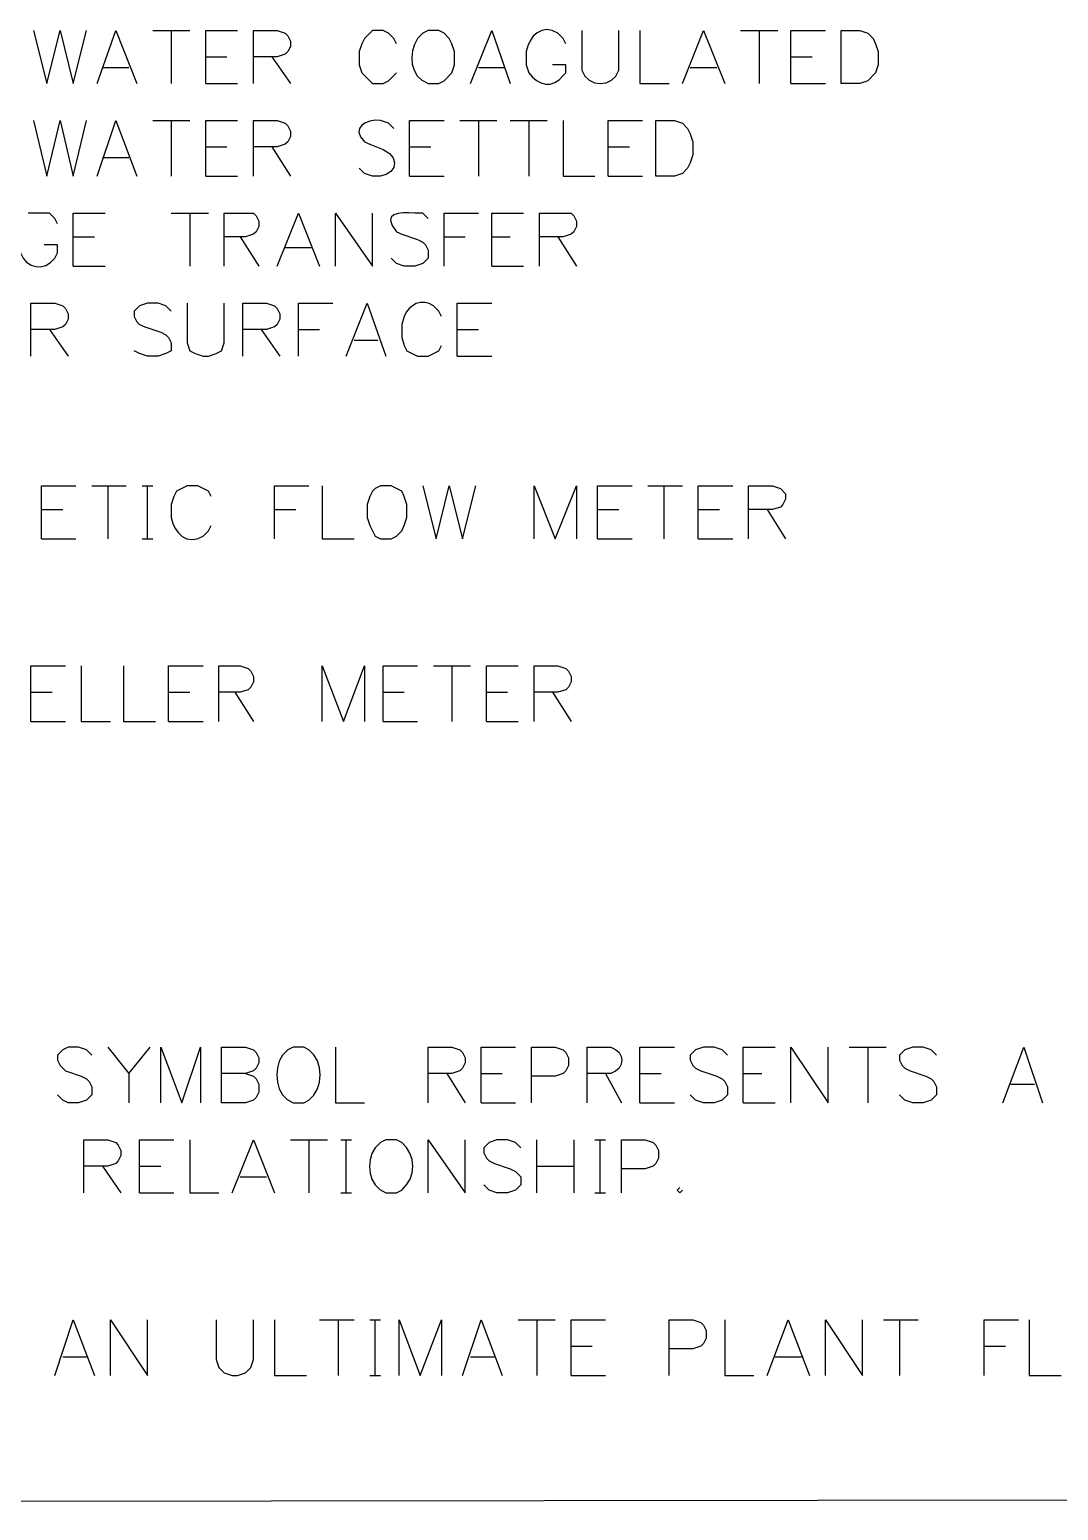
# Model space of a CAD drawing. Header units: metres. Extents: x 45 to 1207, y 17 to 774.
# Drawn here: x 721.8 to 815, y 17 to 151.3 of the extents above; entities that cross this region are included whole.
import ezdxf

# ---------------------------------------------------------------- set-up
doc = ezdxf.new("R2010")
doc.units = ezdxf.units.M

msp = doc.modelspace()

# ---------------------------------------------------------------- linework, layer by layer
for p, q in [((722.16, 151.2), (723.36, 146.4)), ((723.36, 146.4), (724.56, 151.2)), ((724.56, 151.2), (725.76, 146.4)), ((725.76, 146.4), (726.96, 151.2)), ((727.92, 146.4), (729.6, 151.2)), ((729.6, 151.2), (731.52, 146.4)), ((732.96, 151.2), (736.32, 151.2)), ((734.64, 151.2), (734.64, 146.4)), ((737.76, 146.4), (737.76, 151.2)), ((737.76, 151.2), (740.64, 151.2)), ((742.08, 146.4), (742.08, 151.2)), ((742.08, 151.2), (744.24, 151.2)), ((744.24, 151.2), (744.96, 150.96)), ((744.96, 150.96), (745.2, 150.72)), ((745.2, 150.72), (745.44, 150.24)), ((752.16, 150.48), (751.92, 150)), ((752.88, 151.2), (752.16, 150.48)), ((753.84, 151.2), (752.88, 151.2)), ((754.32, 150.96), (753.84, 151.2)), ((754.8, 150.48), (754.32, 150.96)), ((755.04, 150), (754.8, 150.48)), ((757.44, 150.96), (756.96, 150.48)), ((757.92, 151.2), (757.44, 150.96)), ((758.88, 151.2), (757.92, 151.2)), ((759.36, 150.96), (758.88, 151.2)), ((759.84, 150.48), (759.36, 150.96)), ((760.08, 150), (759.84, 150.48)), ((761.76, 146.4), (763.68, 151.2)), ((763.68, 151.2), (765.36, 146.4)), ((770.16, 150.48), (769.68, 150.96)), ((770.4, 150), (770.16, 150.48)), ((771.84, 151.2), (771.84, 147.6)), ((775.2, 147.6), (775.2, 151.2)), ((777.12, 151.2), (777.12, 146.4)), ((780.96, 146.4), (782.88, 151.2)), ((782.88, 151.2), (784.8, 146.4)), ((786.24, 151.2), (789.6, 151.2)), ((787.92, 151.2), (787.92, 146.4)), ((790.8, 146.4), (790.8, 151.2)), ((790.8, 151.2), (793.92, 151.2)), ((795.36, 146.4), (795.36, 151.2)), ((795.36, 151.2), (797.04, 151.2)), ((797.04, 151.2), (797.76, 150.96)), ((797.76, 150.96), (798.24, 150.48)), ((798.24, 150.48), (798.48, 150)), ((744.96, 149.04), (744.24, 148.8)), ((745.2, 149.28), (744.96, 149.04)), ((745.44, 149.76), (745.2, 149.28)), ((745.44, 150.24), (745.44, 149.76)), ((751.92, 150), (751.68, 149.28)), ((751.68, 149.28), (751.68, 148.08)), ((760.32, 149.28), (760.08, 150)), ((760.32, 148.08), (760.32, 149.28)), ((766.8, 149.28), (766.8, 148.08)), ((798.48, 150), (798.72, 149.28)), ((798.72, 149.28), (798.72, 148.08)), ((728.4, 147.84), (730.8, 147.84)), ((737.76, 148.8), (739.68, 148.8)), ((744.24, 148.8), (742.08, 148.8)), ((743.76, 148.8), (745.44, 146.4)), ((751.68, 148.08), (751.92, 147.36)), ((760.08, 147.36), (760.32, 148.08)), ((762.48, 147.84), (764.88, 147.84)), ((766.8, 148.08), (767.04, 147.36)), ((770.4, 148.08), (769.2, 148.08)), ((770.4, 147.36), (770.4, 148.08)), ((781.68, 147.84), (784.08, 147.84)), ((790.8, 148.8), (792.72, 148.8)), ((798.72, 148.08), (798.48, 147.36)), ((737.76, 146.4), (740.64, 146.4)), ((751.92, 147.36), (752.88, 146.4)), ((752.88, 146.4), (753.84, 146.4)), ((753.84, 146.4), (754.32, 146.64)), ((754.32, 146.64), (755.04, 147.36)), ((757.92, 146.4), (758.88, 146.4)), ((758.88, 146.4), (759.36, 146.64)), ((759.36, 146.64), (760.08, 147.36)), ((770.16, 147.12), (770.4, 147.36)), ((777.12, 146.4), (779.76, 146.4)), ((790.8, 146.4), (793.92, 146.4)), ((797.04, 146.4), (795.36, 146.4)), ((797.76, 146.64), (797.04, 146.4)), ((798.48, 147.36), (797.76, 146.64)), ((722.16, 143.04), (723.36, 138)), ((723.36, 138), (724.56, 143.04)), ((724.56, 143.04), (725.76, 138)), ((725.76, 138), (726.96, 143.04)), ((727.92, 138), (729.6, 143.04)), ((729.6, 143.04), (731.52, 138)), ((732.96, 143.04), (736.32, 143.04)), ((734.64, 143.04), (734.64, 138)), ((737.76, 138), (737.76, 143.04)), ((737.76, 143.04), (740.64, 143.04)), ((742.08, 138), (742.08, 143.04)), ((742.08, 143.04), (744.24, 143.04)), ((744.24, 143.04), (744.96, 142.8)), ((744.96, 142.8), (745.2, 142.56)), ((745.2, 142.56), (745.44, 142.08)), ((754.32, 142.8), (753.6, 143.04)), ((754.8, 142.32), (754.32, 142.8)), ((756.24, 138), (756.24, 143.04)), ((756.24, 143.04), (759.36, 143.04)), ((760.8, 143.04), (764.16, 143.04)), ((762.48, 143.04), (762.48, 138)), ((765.36, 143.04), (768.72, 143.04)), ((767.04, 143.04), (767.04, 138)), ((770.16, 143.04), (770.16, 138)), ((774.24, 138), (774.24, 143.04)), ((774.24, 143.04), (777.36, 143.04)), ((778.56, 138), (778.56, 143.04)), ((778.56, 143.04), (780.24, 143.04)), ((780.24, 143.04), (780.96, 142.8)), ((780.96, 142.8), (781.44, 142.32)), ((781.44, 142.32), (781.68, 141.84)), ((745.2, 141.12), (744.96, 140.88)), ((745.44, 141.6), (745.2, 141.12)), ((745.44, 142.08), (745.44, 141.6)), ((752.16, 141.12), (752.64, 140.88)), ((781.68, 141.84), (781.92, 141.12)), ((781.92, 141.12), (781.92, 139.92)), ((728.4, 139.68), (730.8, 139.68)), ((737.76, 140.64), (739.68, 140.64)), ((744.24, 140.64), (742.08, 140.64)), ((743.76, 140.64), (745.44, 138)), ((744.96, 140.88), (744.24, 140.64)), ((752.64, 140.88), (753.84, 140.4)), ((756.24, 140.64), (758.16, 140.64)), ((774.24, 140.64), (776.16, 140.64)), ((781.92, 139.92), (781.68, 139.2)), ((752.16, 138.24), (751.68, 138.72)), ((781.44, 138.72), (780.96, 138.24)), ((781.68, 139.2), (781.44, 138.72)), ((737.76, 138), (740.64, 138)), ((752.88, 138), (752.16, 138.24)), ((756.24, 138), (759.36, 138)), ((770.16, 138), (773.04, 138)), ((774.24, 138), (777.36, 138)), ((780.24, 138), (778.56, 138)), ((780.96, 138.24), (780.24, 138)), ((723.6, 134.64), (721.68, 134.64)), ((724.08, 134.16), (723.6, 134.64)), ((725.76, 129.84), (725.76, 134.64)), ((725.76, 134.64), (728.64, 134.64)), ((734.64, 134.64), (738, 134.64)), ((736.32, 134.64), (736.32, 129.84)), ((739.44, 129.84), (739.44, 134.64)), ((739.44, 134.64), (742.08, 134.64)), ((742.08, 134.64), (742.32, 134.4)), ((742.32, 134.4), (742.56, 133.92)), ((744.24, 129.84), (746.16, 134.64)), ((746.16, 134.64), (748.08, 129.84)), ((749.52, 129.84), (749.52, 134.64)), ((749.52, 134.64), (752.88, 129.84)), ((752.88, 129.84), (752.88, 134.64)), ((757.44, 134.64), (756.72, 134.64)), ((757.92, 134.16), (757.44, 134.64)), ((759.36, 129.84), (759.36, 134.64)), ((759.36, 134.64), (762.48, 134.64)), ((763.68, 129.84), (763.68, 134.64)), ((763.68, 134.64), (766.56, 134.64)), ((768, 129.84), (768, 134.64)), ((768, 134.64), (770.88, 134.64)), ((770.88, 134.64), (771.12, 134.4)), ((771.12, 134.4), (771.36, 133.92)), ((724.32, 133.68), (724.08, 134.16)), ((742.32, 132.96), (742.08, 132.72)), ((742.56, 133.44), (742.32, 132.96)), ((742.56, 133.92), (742.56, 133.44)), ((755.04, 132.96), (755.52, 132.72)), ((771.12, 132.96), (770.88, 132.72)), ((771.36, 133.44), (771.12, 132.96)), ((771.36, 133.92), (771.36, 133.44)), ((724.32, 131.76), (723.12, 131.76)), ((724.32, 131.04), (724.32, 131.76)), ((725.76, 132.48), (727.68, 132.48)), ((741.36, 132.48), (739.44, 132.48)), ((740.88, 132.48), (742.56, 129.84)), ((742.08, 132.72), (741.36, 132.48)), ((755.52, 132.72), (756.96, 132.24)), ((756.96, 132.24), (757.44, 132)), ((757.44, 132), (757.68, 131.76)), ((757.68, 131.76), (757.92, 131.28)), ((759.36, 132.48), (761.28, 132.48)), ((763.68, 132.48), (765.36, 132.48)), ((770.16, 132.48), (768, 132.48)), ((769.68, 132.48), (771.36, 129.84)), ((770.88, 132.72), (770.16, 132.48)), ((724.08, 130.56), (724.32, 131.04)), ((744.96, 131.52), (747.36, 131.52)), ((755.04, 130.08), (754.56, 130.56)), ((757.92, 130.56), (757.44, 130.08)), ((757.92, 131.28), (757.92, 130.56)), ((725.76, 129.84), (728.64, 129.84)), ((755.76, 129.84), (755.04, 130.08)), ((756.72, 129.84), (755.76, 129.84)), ((757.44, 130.08), (756.72, 129.84)), ((763.68, 129.84), (766.56, 129.84)), ((721.92, 121.68), (721.92, 126.48)), ((721.92, 126.48), (724.08, 126.48)), ((724.08, 126.48), (724.8, 126.24)), ((724.8, 126.24), (725.04, 126)), ((731.76, 126.24), (731.28, 125.76)), ((732.48, 126.48), (731.76, 126.24)), ((733.44, 126.48), (732.48, 126.48)), ((734.16, 126.24), (733.44, 126.48)), ((734.64, 125.76), (734.16, 126.24)), ((736.08, 126.48), (736.08, 122.88)), ((739.44, 122.88), (739.44, 126.48)), ((741.12, 121.68), (741.12, 126.48)), ((741.12, 126.48), (743.28, 126.48)), ((743.28, 126.48), (744, 126.24)), ((744, 126.24), (744.24, 126)), ((746.16, 121.68), (746.16, 126.48)), ((746.16, 126.48), (749.28, 126.48)), ((750.48, 121.68), (752.4, 126.48)), ((752.4, 126.48), (754.08, 121.68)), ((758.88, 125.76), (758.4, 126.24)), ((760.56, 121.68), (760.56, 126.48)), ((760.56, 126.48), (763.68, 126.48)), ((725.04, 126), (725.28, 125.52)), ((725.28, 125.04), (725.04, 124.56)), ((725.28, 125.52), (725.28, 125.04)), ((731.28, 125.76), (731.28, 125.28)), ((731.28, 125.28), (731.52, 124.8)), ((744.24, 126), (744.48, 125.52)), ((744.48, 125.04), (744.24, 124.56)), ((744.48, 125.52), (744.48, 125.04)), ((755.76, 125.28), (755.52, 124.56)), ((759.12, 125.28), (758.88, 125.76)), ((724.08, 124.08), (721.92, 124.08)), ((723.6, 124.08), (725.28, 121.68)), ((724.8, 124.32), (724.08, 124.08)), ((725.04, 124.56), (724.8, 124.32)), ((731.52, 124.8), (731.76, 124.56)), ((731.76, 124.56), (732.24, 124.32)), ((732.24, 124.32), (733.68, 123.84)), ((733.68, 123.84), (734.16, 123.6)), ((734.16, 123.6), (734.4, 123.36)), ((743.28, 124.08), (741.12, 124.08)), ((742.8, 124.08), (744.48, 121.68)), ((744, 124.32), (743.28, 124.08)), ((744.24, 124.56), (744, 124.32)), ((746.16, 124.08), (748.08, 124.08)), ((755.52, 124.56), (755.52, 123.36)), ((760.56, 124.08), (762.48, 124.08)), ((731.76, 121.92), (731.28, 122.16)), ((734.64, 122.16), (734.16, 121.92)), ((734.4, 123.36), (734.64, 122.88)), ((734.64, 122.88), (734.64, 122.16)), ((736.08, 122.88), (736.32, 122.16)), ((736.32, 122.16), (736.8, 121.92)), ((738.72, 121.92), (739.2, 122.16)), ((739.2, 122.16), (739.44, 122.88)), ((751.2, 123.12), (753.36, 123.12)), ((755.52, 123.36), (755.76, 122.64)), ((755.76, 122.64), (756, 122.16)), ((756, 122.16), (756.96, 121.68)), ((757.92, 121.68), (758.88, 122.16)), ((758.88, 122.16), (759.12, 122.64)), ((732.48, 121.68), (731.76, 121.92)), ((733.44, 121.68), (732.48, 121.68)), ((734.16, 121.92), (733.44, 121.68)), ((736.8, 121.92), (737.52, 121.68)), ((737.52, 121.68), (738, 121.68)), ((738, 121.68), (738.72, 121.92)), ((756.96, 121.68), (757.92, 121.68)), ((760.56, 121.68), (763.68, 121.68)), ((722.88, 105.12), (722.88, 109.92)), ((722.88, 109.92), (726, 109.92)), ((727.44, 109.92), (730.56, 109.92)), ((728.88, 109.92), (728.88, 105.12)), ((732, 109.92), (732.96, 109.92)), ((732.48, 105.12), (732.48, 109.92)), ((734.88, 108.96), (734.64, 108.24)), ((735.12, 109.44), (734.88, 108.96)), ((736.08, 109.92), (735.12, 109.44)), ((737.04, 109.92), (736.08, 109.92)), ((738, 109.44), (737.04, 109.92)), ((738.24, 108.96), (738, 109.44)), ((744, 105.12), (744, 109.92)), ((744, 109.92), (747.12, 109.92)), ((748.32, 109.92), (748.32, 105.12)), ((752.64, 108.96), (752.4, 108.24)), ((752.88, 109.44), (752.64, 108.96)), ((753.12, 109.68), (752.88, 109.44)), ((753.6, 109.92), (753.12, 109.68)), ((754.56, 109.92), (753.6, 109.92)), ((755.52, 109.44), (754.56, 109.92)), ((755.76, 108.96), (755.52, 109.44)), ((756, 108.24), (755.76, 108.96)), ((757.44, 109.92), (758.64, 105.12)), ((758.64, 105.12), (759.84, 109.92)), ((759.84, 109.92), (761.04, 105.12)), ((761.04, 105.12), (762.24, 109.92)), ((767.52, 105.12), (767.52, 109.92)), ((767.52, 109.92), (769.44, 105.12)), ((769.44, 105.12), (771.36, 109.92)), ((771.36, 109.92), (771.36, 105.12)), ((773.28, 105.12), (773.28, 109.92)), ((773.28, 109.92), (776.4, 109.92)), ((777.84, 109.92), (780.96, 109.92)), ((779.28, 109.92), (779.28, 105.12)), ((782.4, 105.12), (782.4, 109.92)), ((782.4, 109.92), (785.52, 109.92)), ((786.96, 105.12), (786.96, 109.92)), ((786.96, 109.92), (789.12, 109.92)), ((789.12, 109.92), (789.84, 109.68)), ((789.84, 109.68), (790.32, 109.2)), ((790.32, 109.2), (790.32, 108.72)), ((722.88, 107.76), (724.8, 107.76)), ((734.64, 108.24), (734.64, 107.04)), ((744, 107.76), (745.92, 107.76)), ((752.4, 108.24), (752.4, 107.04)), ((756, 107.04), (756, 108.24)), ((773.28, 107.76), (775.2, 107.76)), ((782.4, 107.76), (784.32, 107.76)), ((789.12, 107.76), (786.96, 107.76)), ((788.64, 107.76), (790.32, 105.12)), ((789.84, 108), (789.12, 107.76)), ((790.08, 108.24), (789.84, 108)), ((790.32, 108.72), (790.08, 108.24)), ((738, 105.84), (738.24, 106.32)), ((752.4, 107.04), (752.64, 106.32)), ((752.64, 106.32), (753.12, 105.36)), ((755.52, 105.84), (755.76, 106.32)), ((755.76, 106.32), (756, 107.04)), ((722.88, 105.12), (726, 105.12)), ((732, 105.12), (732.96, 105.12)), ((737.52, 105.36), (738, 105.84)), ((748.32, 105.12), (751.2, 105.12)), ((753.12, 105.36), (753.6, 105.12)), ((753.6, 105.12), (754.56, 105.12)), ((754.56, 105.12), (755.04, 105.36)), ((755.04, 105.36), (755.52, 105.84)), ((773.28, 105.12), (776.4, 105.12)), ((782.4, 105.12), (785.52, 105.12)), ((721.92, 88.56), (721.92, 93.6)), ((721.92, 93.6), (725.04, 93.6)), ((726.48, 93.6), (726.48, 88.56)), ((730.32, 93.6), (730.32, 88.56)), ((734.4, 88.56), (734.4, 93.6)), ((734.4, 93.6), (737.52, 93.6)), ((738.96, 88.56), (738.96, 93.6)), ((738.96, 93.6), (740.88, 93.6)), ((740.88, 93.6), (741.6, 93.36)), ((741.6, 93.36), (741.84, 93.12)), ((741.84, 93.12), (742.08, 92.64)), ((742.08, 92.64), (742.08, 92.16)), ((748.32, 88.56), (748.32, 93.6)), ((748.32, 93.6), (750.24, 88.56)), ((750.24, 88.56), (752.16, 93.6)), ((752.16, 93.6), (752.16, 88.56)), ((753.84, 88.56), (753.84, 93.6)), ((753.84, 93.6), (756.96, 93.6)), ((758.4, 93.6), (761.76, 93.6)), ((760.08, 93.6), (760.08, 88.56)), ((763.2, 88.56), (763.2, 93.6)), ((763.2, 93.6), (766.08, 93.6)), ((767.52, 88.56), (767.52, 93.6)), ((767.52, 93.6), (769.68, 93.6)), ((769.68, 93.6), (770.4, 93.36)), ((770.4, 93.36), (770.64, 93.12)), ((770.64, 93.12), (770.88, 92.64)), ((770.88, 92.64), (770.88, 92.16)), ((741.6, 91.44), (740.88, 91.2)), ((741.84, 91.68), (741.6, 91.44)), ((742.08, 92.16), (741.84, 91.68)), ((770.4, 91.44), (769.68, 91.2)), ((770.64, 91.68), (770.4, 91.44)), ((770.88, 92.16), (770.64, 91.68)), ((721.92, 91.2), (723.84, 91.2)), ((734.4, 91.2), (736.32, 91.2)), ((740.88, 91.2), (738.96, 91.2)), ((740.4, 91.2), (742.08, 88.56)), ((753.84, 91.2), (755.76, 91.2)), ((763.2, 91.2), (765.12, 91.2)), ((769.68, 91.2), (767.52, 91.2)), ((769.2, 91.2), (770.88, 88.56)), ((721.92, 88.56), (725.04, 88.56)), ((726.48, 88.56), (729.12, 88.56)), ((730.32, 88.56), (733.2, 88.56)), ((734.4, 88.56), (737.52, 88.56)), ((753.84, 88.56), (756.96, 88.56)), ((763.2, 88.56), (766.08, 88.56)), ((724.8, 58.8), (724.32, 58.32)), ((724.32, 58.32), (724.32, 57.84)), ((724.32, 57.84), (724.56, 57.36)), ((725.28, 59.04), (724.8, 58.8)), ((726.24, 59.04), (725.28, 59.04)), ((726.96, 58.8), (726.24, 59.04)), ((727.44, 58.32), (726.96, 58.8)), ((728.88, 59.04), (730.8, 56.64)), ((730.8, 56.64), (732.72, 59.04)), ((733.68, 54), (733.68, 59.04)), ((733.68, 59.04), (735.6, 54)), ((735.6, 54), (737.28, 59.04)), ((737.28, 59.04), (737.28, 54)), ((739.2, 54), (739.2, 59.04)), ((739.2, 59.04), (741.36, 59.04)), ((741.36, 59.04), (742.08, 58.8)), ((742.08, 58.8), (742.32, 58.56)), ((742.32, 58.56), (742.56, 58.08)), ((742.56, 58.08), (742.56, 57.6)), ((745.2, 58.8), (744.72, 58.32)), ((745.68, 59.04), (745.2, 58.8)), ((746.64, 59.04), (745.68, 59.04)), ((747.12, 58.8), (746.64, 59.04)), ((749.52, 59.04), (749.52, 54)), ((757.92, 54), (757.92, 59.04)), ((757.92, 59.04), (760.08, 59.04)), ((760.08, 59.04), (760.8, 58.8)), ((760.8, 58.8), (761.04, 58.56)), ((761.04, 58.56), (761.28, 58.08)), ((761.28, 58.08), (761.28, 57.6)), ((762.72, 54), (762.72, 59.04)), ((762.72, 59.04), (765.84, 59.04)), ((767.28, 54), (767.28, 59.04)), ((767.28, 59.04), (769.44, 59.04)), ((769.44, 59.04), (770.16, 58.8)), ((770.16, 58.8), (770.4, 58.56)), ((770.4, 58.56), (770.64, 58.08)), ((770.64, 58.08), (770.64, 57.36)), ((772.32, 54), (772.32, 59.04)), ((772.32, 59.04), (774.48, 59.04)), ((777.12, 54), (777.12, 59.04)), ((777.12, 59.04), (780.24, 59.04)), ((782.16, 58.8), (781.68, 58.32)), ((781.68, 58.32), (781.68, 57.84)), ((781.68, 57.84), (781.92, 57.36)), ((782.88, 59.04), (782.16, 58.8)), ((783.84, 59.04), (782.88, 59.04)), ((784.56, 58.8), (783.84, 59.04)), ((785.04, 58.32), (784.56, 58.8)), ((786.48, 54), (786.48, 59.04)), ((786.48, 59.04), (789.36, 59.04)), ((790.8, 54), (790.8, 59.04)), ((790.8, 59.04), (794.16, 54)), ((794.16, 54), (794.16, 59.04)), ((796.08, 59.04), (799.44, 59.04)), ((797.76, 59.04), (797.76, 54)), ((801.12, 58.8), (800.64, 58.32)), ((800.64, 58.32), (800.64, 57.84)), ((800.64, 57.84), (800.88, 57.36)), ((801.84, 59.04), (801.12, 58.8)), ((802.8, 59.04), (801.84, 59.04)), ((803.52, 58.8), (802.8, 59.04)), ((804, 58.32), (803.52, 58.8)), ((810, 54), (811.92, 59.04)), ((811.92, 59.04), (813.6, 54)), ((724.56, 57.36), (725.04, 56.88)), ((725.04, 56.88), (726.48, 56.4)), ((726.48, 56.4), (726.96, 56.16)), ((730.8, 56.64), (730.8, 54)), ((741.36, 56.64), (739.2, 56.64)), ((742.08, 56.88), (741.36, 56.64)), ((741.36, 56.64), (742.08, 56.4)), ((742.32, 57.12), (742.08, 56.88)), ((742.08, 56.4), (742.32, 56.16)), ((742.56, 57.6), (742.32, 57.12)), ((760.08, 56.64), (757.92, 56.64)), ((759.6, 56.64), (761.28, 54)), ((760.8, 56.88), (760.08, 56.64)), ((761.04, 57.12), (760.8, 56.88)), ((761.28, 57.6), (761.04, 57.12)), ((762.72, 56.64), (764.64, 56.64)), ((769.44, 56.4), (767.28, 56.4)), ((770.16, 56.64), (769.44, 56.4)), ((770.4, 56.88), (770.16, 56.64)), ((770.64, 57.36), (770.4, 56.88)), ((774.48, 56.64), (772.32, 56.64)), ((774, 56.64), (775.44, 54)), ((777.12, 56.64), (779.04, 56.64)), ((781.92, 57.36), (782.16, 57.12)), ((782.16, 57.12), (782.64, 56.88)), ((782.64, 56.88), (784.08, 56.4)), ((784.08, 56.4), (784.56, 56.16)), ((786.48, 56.64), (788.16, 56.64)), ((800.88, 57.36), (801.12, 57.12)), ((801.12, 57.12), (801.6, 56.88)), ((801.6, 56.88), (803.04, 56.4)), ((803.04, 56.4), (803.52, 56.16)), ((726.96, 56.16), (727.2, 55.92)), ((727.2, 55.92), (727.44, 55.44)), ((727.44, 55.44), (727.44, 54.72)), ((742.32, 56.16), (742.56, 55.68)), ((742.56, 55.68), (742.56, 54.96)), ((784.56, 56.16), (784.8, 55.92)), ((784.8, 55.92), (785.04, 55.44)), ((785.04, 55.44), (785.04, 54.72)), ((803.52, 56.16), (803.76, 55.92)), ((803.76, 55.92), (804, 55.44)), ((804, 55.44), (804, 54.72)), ((810.72, 55.68), (812.88, 55.68)), ((724.8, 54.24), (724.32, 54.72)), ((725.28, 54), (724.8, 54.24)), ((726.24, 54), (725.28, 54)), ((726.96, 54.24), (726.24, 54)), ((727.44, 54.72), (726.96, 54.24)), ((741.36, 54), (739.2, 54)), ((742.08, 54.24), (741.36, 54)), ((742.32, 54.48), (742.08, 54.24)), ((742.56, 54.96), (742.32, 54.48)), ((745.68, 54), (746.64, 54)), ((746.64, 54), (747.12, 54.24)), ((749.52, 54), (752.16, 54)), ((762.72, 54), (765.84, 54)), ((777.12, 54), (780.24, 54)), ((782.16, 54.24), (781.68, 54.72)), ((782.88, 54), (782.16, 54.24)), ((783.84, 54), (782.88, 54)), ((784.56, 54.24), (783.84, 54)), ((785.04, 54.72), (784.56, 54.24)), ((786.48, 54), (789.36, 54)), ((801.12, 54.24), (800.64, 54.72)), ((801.84, 54), (801.12, 54.24)), ((802.8, 54), (801.84, 54)), ((803.52, 54.24), (802.8, 54)), ((804, 54.72), (803.52, 54.24)), ((726.72, 45.84), (726.72, 50.64)), ((726.72, 50.64), (728.88, 50.64)), ((728.88, 50.64), (729.6, 50.4)), ((729.6, 50.4), (729.84, 50.16)), ((729.84, 50.16), (730.08, 49.68)), ((730.08, 49.68), (730.08, 49.2)), ((731.76, 45.84), (731.76, 50.64)), ((731.76, 50.64), (734.88, 50.64)), ((736.32, 50.64), (736.32, 45.84)), ((740.16, 45.84), (742.08, 50.64)), ((742.08, 50.64), (744, 45.84)), ((745.44, 50.64), (748.8, 50.64)), ((747.12, 50.64), (747.12, 45.84)), ((750, 50.64), (750.96, 50.64)), ((750.48, 45.84), (750.48, 50.64)), ((753.6, 50.4), (753.12, 49.92)), ((754.08, 50.64), (753.6, 50.4)), ((755.04, 50.64), (754.08, 50.64)), ((755.52, 50.4), (755.04, 50.64)), ((757.92, 45.84), (757.92, 50.64)), ((757.92, 50.64), (761.28, 45.84)), ((761.28, 45.84), (761.28, 50.64)), ((763.44, 50.4), (762.96, 49.92)), ((762.96, 49.92), (762.96, 49.44)), ((764.16, 50.64), (763.44, 50.4)), ((765.12, 50.64), (764.16, 50.64)), ((765.84, 50.4), (765.12, 50.64)), ((766.32, 49.92), (765.84, 50.4)), ((767.76, 45.84), (767.76, 50.64)), ((771.12, 50.64), (771.12, 45.84)), ((773.04, 50.64), (774, 50.64)), ((773.52, 45.84), (773.52, 50.64)), ((775.44, 45.84), (775.44, 50.64)), ((775.44, 50.64), (777.6, 50.64)), ((777.6, 50.64), (778.32, 50.4)), ((778.32, 50.4), (778.56, 50.16)), ((778.56, 50.16), (778.8, 49.68)), ((778.8, 49.68), (778.8, 48.96)), ((729.6, 48.48), (728.88, 48.24)), ((729.84, 48.72), (729.6, 48.48)), ((730.08, 49.2), (729.84, 48.72)), ((762.96, 49.44), (763.2, 48.96)), ((763.2, 48.96), (763.44, 48.72)), ((763.44, 48.72), (763.92, 48.48)), ((763.92, 48.48), (765.36, 48)), ((778.56, 48.48), (778.32, 48.24)), ((778.8, 48.96), (778.56, 48.48)), ((728.88, 48.24), (726.72, 48.24)), ((728.4, 48.24), (730.08, 45.84)), ((731.76, 48.24), (733.68, 48.24)), ((740.88, 47.28), (743.28, 47.28)), ((765.36, 48), (765.84, 47.76)), ((765.84, 47.76), (766.32, 47.28)), ((766.32, 47.28), (766.32, 46.56)), ((767.76, 48.24), (771.12, 48.24)), ((777.6, 48), (775.44, 48)), ((778.32, 48.24), (777.6, 48)), ((731.76, 45.84), (734.88, 45.84)), ((736.32, 45.84), (738.96, 45.84)), ((750, 45.84), (750.96, 45.84)), ((754.08, 45.84), (755.04, 45.84)), ((755.04, 45.84), (755.52, 46.08)), ((763.44, 46.08), (762.96, 46.56)), ((764.16, 45.84), (763.44, 46.08)), ((765.12, 45.84), (764.16, 45.84)), ((765.84, 46.08), (765.12, 45.84)), ((766.32, 46.56), (765.84, 46.08)), ((773.04, 45.84), (774, 45.84)), ((780.72, 46.32), (780.48, 46.08)), ((780.48, 46.08), (780.72, 45.84)), ((780.72, 45.84), (780.96, 46.08)), ((724.08, 29.28), (725.76, 34.32)), ((725.76, 34.32), (727.68, 29.28)), ((729.12, 29.28), (729.12, 34.32)), ((729.12, 34.32), (732.48, 29.28)), ((732.48, 29.28), (732.48, 34.32)), ((738.72, 34.32), (738.72, 30.72)), ((742.08, 30.72), (742.08, 34.32)), ((744, 34.32), (744, 29.28)), ((748.08, 34.32), (751.2, 34.32)), ((749.76, 34.32), (749.76, 29.28)), ((752.64, 34.32), (753.6, 34.32)), ((753.12, 29.28), (753.12, 34.32)), ((755.28, 29.28), (755.28, 34.32)), ((755.28, 34.32), (757.2, 29.28)), ((757.2, 29.28), (759.12, 34.32)), ((759.12, 34.32), (759.12, 29.28)), ((761.04, 29.28), (762.72, 34.32)), ((762.72, 34.32), (764.64, 29.28)), ((766.08, 34.32), (769.44, 34.32)), ((767.76, 34.32), (767.76, 29.28)), ((770.88, 29.28), (770.88, 34.32)), ((770.88, 34.32), (774, 34.32)), ((779.76, 29.28), (779.76, 34.32)), ((779.76, 34.32), (781.92, 34.32)), ((781.92, 34.32), (782.64, 34.08)), ((782.64, 34.08), (782.88, 33.84)), ((782.88, 33.84), (783.12, 33.36)), ((784.8, 34.32), (784.8, 29.28)), ((788.64, 29.28), (790.56, 34.32)), ((790.56, 34.32), (792.48, 29.28)), ((793.92, 29.28), (793.92, 34.32)), ((793.92, 34.32), (797.28, 29.28)), ((797.28, 29.28), (797.28, 34.32)), ((799.2, 34.32), (802.32, 34.32)), ((800.64, 34.32), (800.64, 29.28)), ((808.32, 29.28), (808.32, 34.32)), ((808.32, 34.32), (811.44, 34.32)), ((812.4, 34.32), (812.4, 29.28)), ((783.12, 32.64), (782.88, 32.16)), ((783.12, 33.36), (783.12, 32.64)), ((724.8, 30.96), (726.96, 30.96)), ((761.76, 30.96), (763.92, 30.96)), ((770.88, 31.92), (772.8, 31.92)), ((781.92, 31.68), (779.76, 31.68)), ((782.64, 31.92), (781.92, 31.68)), ((782.88, 32.16), (782.64, 31.92)), ((789.36, 30.96), (791.76, 30.96)), ((808.32, 31.92), (810.24, 31.92)), ((738.72, 30.72), (738.96, 30)), ((738.96, 30), (739.44, 29.52)), ((741.36, 29.52), (741.84, 30)), ((741.84, 30), (742.08, 30.72)), ((739.44, 29.52), (740.16, 29.28)), ((740.16, 29.28), (740.64, 29.28)), ((740.64, 29.28), (741.36, 29.52)), ((744, 29.28), (746.88, 29.28)), ((752.64, 29.28), (753.6, 29.28)), ((770.88, 29.28), (774, 29.28)), ((784.8, 29.28), (787.44, 29.28)), ((812.4, 29.28), (815.28, 29.28)), ((53.04, 17.04), (1205.04, 18.48)), ((53.04, 17.04), (1205.04, 18.48))]:
    msp.add_line(p, q)
for points in [[(756.96, 150.48), (756.68, 149.94), (756.5, 149.35), (756.43, 148.75), (756.47, 148.16), (756.64, 147.6), (756.93, 147.1), (757.36, 146.7), (757.92, 146.4)], [(769.68, 150.96), (769.16, 151.21), (768.67, 151.28), (768.21, 151.2), (767.8, 150.99), (767.45, 150.67), (767.16, 150.27), (766.94, 149.8), (766.8, 149.28)], [(767.04, 147.36), (767.38, 146.97), (767.75, 146.66), (768.15, 146.45), (768.56, 146.34), (768.98, 146.34), (769.39, 146.47), (769.79, 146.72), (770.16, 147.12)], [(771.84, 147.6), (772.11, 147.07), (772.51, 146.69), (772.99, 146.46), (773.52, 146.38), (774.05, 146.46), (774.53, 146.69), (774.93, 147.07), (775.2, 147.6)], [(753.6, 143.04), (753.11, 143.06), (752.64, 142.99), (752.23, 142.84), (751.9, 142.62), (751.69, 142.32), (751.64, 141.97), (751.79, 141.57), (752.16, 141.12)], [(753.84, 140.4), (754.41, 140.05), (754.75, 139.64), (754.87, 139.2), (754.8, 138.78), (754.54, 138.41), (754.12, 138.13), (753.56, 137.98), (752.88, 138)], [(756.72, 134.64), (756.18, 134.68), (755.66, 134.68), (755.19, 134.62), (754.82, 134.49), (754.58, 134.28), (754.51, 133.96), (754.65, 133.53), (755.04, 132.96)], [(720.96, 131.04), (721.2, 130.56), (721.53, 130.19), (721.93, 129.93), (722.37, 129.79), (722.82, 129.78), (723.28, 129.9), (723.7, 130.16), (724.08, 130.56)], [(758.4, 126.24), (758.01, 126.45), (757.61, 126.54), (757.22, 126.54), (756.84, 126.44), (756.49, 126.25), (756.19, 125.99), (755.94, 125.66), (755.76, 125.28)], [(734.64, 107.04), (734.78, 106.52), (735, 106.05), (735.29, 105.65), (735.64, 105.33), (736.05, 105.12), (736.51, 105.04), (737, 105.11), (737.52, 105.36)], [(744.72, 58.32), (744.43, 57.77), (744.26, 57.16), (744.2, 56.51), (744.26, 55.86), (744.43, 55.26), (744.73, 54.72), (745.14, 54.29), (745.68, 54)], [(747.12, 54.24), (747.56, 54.69), (747.88, 55.25), (748.07, 55.87), (748.13, 56.52), (748.07, 57.17), (747.88, 57.8), (747.56, 58.35), (747.12, 58.8)], [(774.48, 59.04), (774.91, 58.83), (775.22, 58.54), (775.4, 58.2), (775.46, 57.84), (775.4, 57.48), (775.22, 57.14), (774.91, 56.85), (774.48, 56.64)], [(753.12, 49.92), (752.83, 49.39), (752.66, 48.81), (752.6, 48.21), (752.66, 47.62), (752.83, 47.06), (753.12, 46.56), (753.54, 46.14), (754.08, 45.84)], [(755.52, 46.08), (755.97, 46.54), (756.29, 47.07), (756.48, 47.65), (756.53, 48.25), (756.46, 48.85), (756.27, 49.42), (755.95, 49.95), (755.52, 50.4)]]:
    msp.add_lwpolyline(points)

doc.saveas('drawing.dxf')
